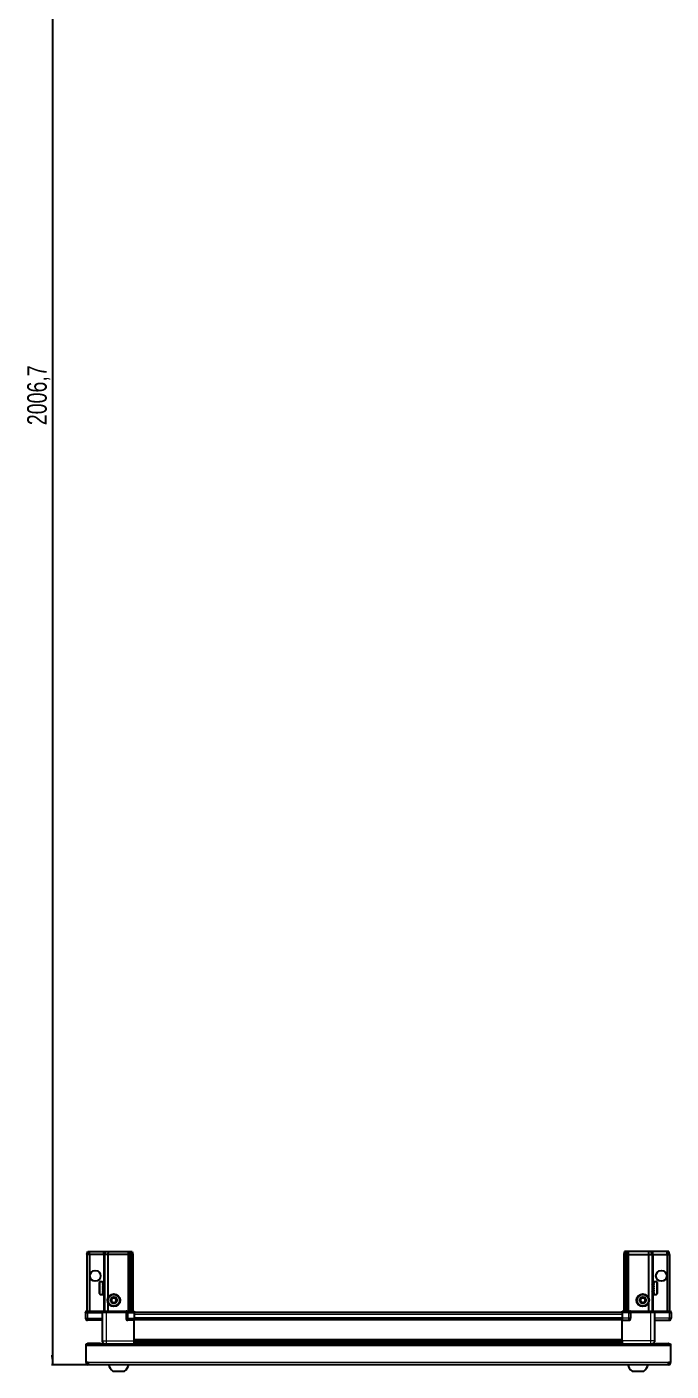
# Model space of a CAD drawing. Header units: millimetres. Extents: x 899 to 4539, y -893 to 1862.
# Drawn here: x 963 to 1623, y -893 to 484 of the extents above; entities that cross this region are included whole.
import ezdxf

# ---------------------------------------------------------------- set-up
doc = ezdxf.new("R2010")
doc.units = ezdxf.units.MM
doc.layers.add('FORMAT', color=7, linetype='Continuous')
doc.styles.add('SLDTEXTSTYLE0', font='TXT', dxfattribs={"width": 0.75})
doc.dimstyles.new('SLDDIMSTYLE0', dxfattribs={"dimtxt": 20, "dimasz": 10, "dimexe": 0, "dimexo": 0.0625, "dimgap": 5, "dimtad": 2, "dimdec": 1, "dimrnd": 1e-09, "dimzin": 12, "dimdsep": 46, "dimtxsty": 'SLDTEXTSTYLE0', "dimsah": 1, "dimcen": 0.09, "dimadec": 0, "dimazin": 3, "dimtfac": 1, "dimtofl": 0, "dimtmove": 0, "dimatfit": 3, "dimfxl": 0, "dimfrac": 2, "dimtolj": 1, "dimtzin": 12, "dimarcsym": 0})

# ---------------------------------------------------------------- blocks, each defined once
blk = doc.blocks.new('_D_8')
at = {"layer": 'FORMAT'}
for p, q in [((1108.5, 1119.8), (988.5, 1119.8)), ((989.5, 1119.8), (989.5, -886.9)), ((1026.1, -886.9), (988.5, -886.9))]:
    blk.add_line(p, q, dxfattribs=at)
for points in [[(989.5, 1119.8), (987.9, 1109.8), (991, 1109.8)], [(989.5, -886.9), (991, -876.9), (987.9, -876.9)]]:
    blk.add_solid(points, dxfattribs=at)
at = {"layer": 'FORMAT', "insert": (963.7, 75.9), "char_height": 20, "attachment_point": 1, "rotation": 90, "style": 'SLDTEXTSTYLE0'}
blk.add_mtext('2006,7', dxfattribs=at)

msp = doc.modelspace()

# ---------------------------------------------------------------- linework, layer by layer
at = {"color": 7, "linetype": 'Continuous', "lineweight": 25}
for p, q in [((1024.97, -773.86), (1025.77, -770.86)), ((1025.77, -770.86), (1027.63, -770.86)), ((1027.47, -773.86), (1027.63, -770.86)), ((1027.63, -770.86), (1041.97, -770.86)), ((1041.97, -770.86), (1043.77, -770.86)), ((1042.97, -773.86), (1043.77, -770.86)), ((1043.77, -770.86), (1046.8, -770.86)), ((1046.8, -770.86), (1046.47, -773.86)), ((1046.8, -770.86), (1066.97, -770.86)), ((1066.97, -770.86), (1068.77, -770.86)), ((1068.77, -770.86), (1067.97, -773.86)), ((1068.77, -770.86), (1069.51, -770.86)), ((1069.51, -770.86), (1068.97, -773.86)), ((1069.51, -770.86), (1070.02, -770.86)), ((1070.02, -770.86), (1070.47, -773.86)), ((1070.02, -770.86), (1071.17, -770.86)), ((1071.17, -770.86), (1071.97, -773.86)), ((1575.77, -770.86), (1574.97, -773.86)), ((1576.93, -770.86), (1575.77, -770.86)), ((1576.93, -770.86), (1576.47, -773.86)), ((1577.43, -770.86), (1576.93, -770.86)), ((1577.43, -770.86), (1577.97, -773.86)), ((1578.17, -770.86), (1577.43, -770.86)), ((1578.17, -770.86), (1578.97, -773.86)), ((1579.97, -770.86), (1578.17, -770.86)), ((1600.14, -770.86), (1579.97, -770.86)), ((1600.14, -770.86), (1600.47, -773.86)), ((1603.17, -770.86), (1600.14, -770.86)), ((1603.97, -773.86), (1603.17, -770.86)), ((1604.97, -770.86), (1603.17, -770.86)), ((1619.32, -770.86), (1604.97, -770.86)), ((1619.47, -773.86), (1619.32, -770.86)), ((1621.17, -770.86), (1619.32, -770.86)), ((1621.97, -773.86), (1621.17, -770.86)), ((1027.47, -773.86), (1024.97, -773.86)), ((1024.97, -773.86), (1024.97, -832.16)), ((1027.47, -773.86), (1027.47, -832.16)), ((1041.97, -773.86), (1027.47, -773.86)), ((1042.97, -773.86), (1041.97, -773.86)), ((1042.97, -773.86), (1042.97, -832.16)), ((1046.47, -773.86), (1042.97, -773.86)), ((1066.97, -773.86), (1046.47, -773.86)), ((1046.47, -773.86), (1046.47, -818.36)), ((1067.97, -773.86), (1066.97, -773.86)), ((1068.97, -773.86), (1067.97, -773.86)), ((1067.97, -773.86), (1067.97, -832.16)), ((1068.97, -773.86), (1068.97, -832.16)), ((1070.47, -773.86), (1068.97, -773.86)), ((1070.47, -773.86), (1070.47, -832.16)), ((1071.97, -773.86), (1070.47, -773.86)), ((1071.97, -773.86), (1071.97, -832.16)), ((1574.97, -773.86), (1576.47, -773.86)), ((1574.97, -773.86), (1574.97, -832.16)), ((1576.47, -773.86), (1577.97, -773.86)), ((1576.47, -773.86), (1576.47, -832.16)), ((1577.97, -773.86), (1577.97, -832.16)), ((1577.97, -773.86), (1578.97, -773.86)), ((1578.97, -773.86), (1578.97, -832.16)), ((1578.97, -773.86), (1579.97, -773.86)), ((1579.97, -773.86), (1600.47, -773.86)), ((1600.47, -773.86), (1600.47, -818.36)), ((1600.47, -773.86), (1603.97, -773.86)), ((1603.97, -773.86), (1603.97, -832.16)), ((1603.97, -773.86), (1604.97, -773.86)), ((1604.97, -773.86), (1619.47, -773.86)), ((1619.47, -773.86), (1621.97, -773.86)), ((1619.47, -773.86), (1619.47, -832.16)), ((1621.97, -773.86), (1621.97, -832.16)), ((1037.77, -814.06), (1037.77, -802.66)), ((1040.97, -801.86), (1038.57, -801.86)), ((1040.97, -801.86), (1040.97, -801.86)), ((1040.97, -801.86), (1041.47, -801.86)), ((1040.97, -802.05), (1041.47, -802.05)), ((1040.97, -802.05), (1040.97, -802.27)), ((1040.97, -802.27), (1041.47, -802.27)), ((1040.97, -802.84), (1041.47, -802.84)), ((1040.97, -802.84), (1040.97, -803.27)), ((1040.97, -803.27), (1041.47, -803.27)), ((1040.97, -804.18), (1041.47, -804.18)), ((1040.97, -804.18), (1040.97, -804.77)), ((1040.97, -804.77), (1041.47, -804.77)), ((1040.97, -805.92), (1041.47, -805.92)), ((1040.97, -805.92), (1040.97, -806.62)), ((1040.97, -806.62), (1041.47, -806.62)), ((1040.97, -807.9), (1041.47, -807.9)), ((1040.97, -807.9), (1040.97, -808.64)), ((1040.97, -808.05), (1041.47, -808.05)), ((1040.97, -808.55), (1041.47, -808.55)), ((1040.97, -808.64), (1041.47, -808.64)), ((1040.97, -809.93), (1041.47, -809.93)), ((1040.97, -809.93), (1040.97, -810.64)), ((1040.97, -810.64), (1041.47, -810.64)), ((1040.97, -811.8), (1041.47, -811.8)), ((1040.97, -811.8), (1040.97, -812.4)), ((1040.97, -812.4), (1041.47, -812.4)), ((1041.47, -802.05), (1041.47, -801.86)), ((1041.47, -802.27), (1041.47, -802.05)), ((1041.47, -802.84), (1041.47, -802.27)), ((1041.47, -803.27), (1041.47, -802.84)), ((1041.47, -804.18), (1041.47, -803.27)), ((1041.57, -803.96), (1041.47, -803.96)), ((1041.47, -804.77), (1041.47, -804.18)), ((1041.47, -805.92), (1041.47, -804.77)), ((1041.47, -806.62), (1041.47, -805.92)), ((1041.47, -807.9), (1041.47, -806.62)), ((1041.47, -808.05), (1041.47, -807.9)), ((1041.47, -808.64), (1041.47, -808.55)), ((1041.47, -809.93), (1041.47, -808.64)), ((1041.47, -810.64), (1041.47, -809.93)), ((1041.47, -811.8), (1041.47, -810.64)), ((1041.47, -812.4), (1041.47, -811.8)), ((1041.47, -813.34), (1041.47, -812.4)), ((1041.57, -812.76), (1041.57, -803.96)), ((1042.45, -805.05), (1041.97, -804.36)), ((1041.97, -812.36), (1041.97, -804.36)), ((1041.97, -812.36), (1042.45, -811.67)), ((1042.94, -804.36), (1042.45, -805.05)), ((1042.45, -811.67), (1042.45, -805.05)), ((1042.45, -811.67), (1042.94, -812.36)), ((1042.97, -804.36), (1042.94, -804.36)), ((1042.94, -812.36), (1042.94, -804.36)), ((1042.94, -812.36), (1042.97, -812.36)), ((1604, -804.36), (1603.97, -804.36)), ((1603.97, -812.36), (1604, -812.36)), ((1604.49, -805.05), (1604, -804.36)), ((1604, -804.36), (1604, -812.36)), ((1604, -812.36), (1604.49, -811.67)), ((1604.97, -804.36), (1604.49, -805.05)), ((1604.49, -805.05), (1604.49, -811.67)), ((1604.49, -811.67), (1604.97, -812.36)), ((1604.97, -804.36), (1604.97, -812.36)), ((1605.47, -803.96), (1605.37, -803.96)), ((1605.37, -803.96), (1605.37, -812.76)), ((1608.37, -801.86), (1605.47, -801.86)), ((1605.97, -801.86), (1605.47, -801.86)), ((1605.47, -801.86), (1605.47, -801.9)), ((1605.47, -801.9), (1605.47, -802.19)), ((1605.97, -801.9), (1605.47, -801.9)), ((1605.97, -802.19), (1605.47, -802.19)), ((1605.47, -802.19), (1605.47, -802.46)), ((1605.97, -802.46), (1605.47, -802.46)), ((1605.47, -802.46), (1605.47, -803.13)), ((1605.97, -803.13), (1605.47, -803.13)), ((1605.47, -803.13), (1605.47, -803.6)), ((1605.47, -803.6), (1605.47, -804.58)), ((1605.97, -803.6), (1605.47, -803.6)), ((1605.97, -804.58), (1605.47, -804.58)), ((1605.47, -804.58), (1605.47, -805.2)), ((1605.47, -805.2), (1605.47, -806.4)), ((1605.97, -805.2), (1605.47, -805.2)), ((1605.97, -806.4), (1605.47, -806.4)), ((1605.47, -806.4), (1605.47, -807.03)), ((1605.97, -807.03), (1605.47, -807.03)), ((1605.47, -807.11), (1605.47, -808.41)), ((1605.97, -807.11), (1605.47, -807.11)), ((1605.97, -808.41), (1605.47, -808.41)), ((1605.97, -808.89), (1605.47, -808.89)), ((1605.47, -808.89), (1605.47, -809.14)), ((1605.47, -809.14), (1605.47, -810.41)), ((1605.97, -809.14), (1605.47, -809.14)), ((1605.97, -810.41), (1605.47, -810.41)), ((1605.47, -810.41), (1605.47, -811.1)), ((1605.47, -811.1), (1605.47, -812.22)), ((1605.97, -811.1), (1605.47, -811.1)), ((1605.97, -812.22), (1605.47, -812.22)), ((1605.47, -812.22), (1605.47, -812.79)), ((1605.97, -801.9), (1605.97, -801.86)), ((1605.97, -802.46), (1605.97, -802.19)), ((1605.97, -803.6), (1605.97, -803.13)), ((1605.97, -805.2), (1605.97, -804.58)), ((1605.97, -807.11), (1605.97, -806.4)), ((1605.97, -809.14), (1605.97, -808.41)), ((1605.97, -811.1), (1605.97, -810.41)), ((1605.97, -812.79), (1605.97, -812.22)), ((1609.17, -802.66), (1609.17, -814.06)), ((1038.57, -814.86), (1040.97, -814.86)), ((1040.97, -813.34), (1041.47, -813.34)), ((1040.97, -813.34), (1040.97, -813.78)), ((1040.97, -813.78), (1041.47, -813.78)), ((1040.97, -814.38), (1041.47, -814.38)), ((1040.97, -814.38), (1040.97, -814.62)), ((1040.97, -814.62), (1041.47, -814.62)), ((1040.97, -814.84), (1041.47, -814.84)), ((1040.97, -814.84), (1040.97, -814.86)), ((1040.97, -814.85), (1041.47, -814.85)), ((1041.47, -812.76), (1041.57, -812.76)), ((1041.47, -813.78), (1041.47, -813.34)), ((1041.47, -814.38), (1041.47, -813.78)), ((1041.47, -814.62), (1041.47, -814.38)), ((1041.47, -814.84), (1041.47, -814.62)), ((1041.47, -814.85), (1041.47, -814.84)), ((1046.47, -823.36), (1046.47, -832.16)), ((1600.47, -823.36), (1600.47, -832.16)), ((1605.37, -812.76), (1605.47, -812.76)), ((1605.47, -812.79), (1605.47, -813.64)), ((1605.97, -812.79), (1605.47, -812.79)), ((1605.97, -813.64), (1605.47, -813.64)), ((1605.47, -813.64), (1605.47, -814.04)), ((1605.47, -814.04), (1605.47, -814.55)), ((1605.97, -814.04), (1605.47, -814.04)), ((1605.97, -814.55), (1605.47, -814.55)), ((1605.47, -814.55), (1605.47, -814.74)), ((1605.47, -814.74), (1605.47, -814.86)), ((1605.97, -814.74), (1605.47, -814.74)), ((1605.47, -814.86), (1608.37, -814.86)), ((1605.97, -814.04), (1605.97, -813.64)), ((1605.97, -814.74), (1605.97, -814.55)), ((1023.97, -832.16), (1023.47, -833.02)), ((1023.47, -833.36), (1023.47, -833.02)), ((1023.47, -833.36), (1025.47, -833.36)), ((1023.47, -833.36), (1023.47, -839.36)), ((1025.47, -832.16), (1023.97, -832.16)), ((1025.47, -832.16), (1040.27, -832.16)), ((1040.27, -833.36), (1025.47, -833.36)), ((1025.47, -833.36), (1040.27, -833.36)), ((1040.27, -832.16), (1040.47, -832.16)), ((1040.47, -833.36), (1040.27, -833.36)), ((1040.47, -833.36), (1040.47, -832.16)), ((1040.47, -832.16), (1044.47, -832.16)), ((1044.47, -833.36), (1040.47, -833.36)), ((1040.47, -833.36), (1040.47, -862.36)), ((1044.47, -832.16), (1064.77, -832.16)), ((1064.77, -833.36), (1044.47, -833.36)), ((1064.77, -832.16), (1064.97, -832.16)), ((1064.97, -833.36), (1064.77, -833.36)), ((1064.97, -833.36), (1064.97, -832.16)), ((1065.65, -832.16), (1064.97, -832.16)), ((1064.97, -833.36), (1066.97, -833.36)), ((1064.97, -833.36), (1064.97, -839.36)), ((1065.65, -832.16), (1073.47, -832.16)), ((1073.47, -833.02), (1066.97, -833.02)), ((1073.47, -833.36), (1066.97, -833.36)), ((1066.97, -833.36), (1073.47, -833.36)), ((1073.47, -832.16), (1073.47, -833.02)), ((1073.47, -833.02), (1073.47, -833.02)), ((1073.47, -833.36), (1073.47, -833.02)), ((1073.47, -833.36), (1073.47, -833.36)), ((1073.47, -833.36), (1073.47, -839.36)), ((1573.47, -833.51), (1073.47, -833.51)), ((1073.47, -839.36), (1073.47, -841.36)), ((1573.47, -832.16), (1581.29, -832.16)), ((1573.47, -833.02), (1573.47, -832.16)), ((1573.47, -833.36), (1573.47, -833.02)), ((1579.97, -833.02), (1573.47, -833.02)), ((1579.97, -833.36), (1573.47, -833.36)), ((1573.47, -833.36), (1573.47, -839.36)), ((1573.47, -839.36), (1573.47, -841.36)), ((1579.97, -833.36), (1581.97, -833.36)), ((1581.97, -833.36), (1579.97, -833.36)), ((1581.97, -832.16), (1581.29, -832.16)), ((1581.97, -833.36), (1581.97, -832.16)), ((1581.97, -832.16), (1582.17, -832.16)), ((1582.17, -833.36), (1581.97, -833.36)), ((1581.97, -833.36), (1581.97, -839.36)), ((1582.17, -832.16), (1602.47, -832.16)), ((1602.47, -833.36), (1582.17, -833.36)), ((1602.47, -832.16), (1606.47, -832.16)), ((1606.47, -833.36), (1602.47, -833.36)), ((1606.47, -833.36), (1606.47, -832.16)), ((1606.47, -832.16), (1606.67, -832.16)), ((1606.67, -833.36), (1606.47, -833.36)), ((1606.47, -833.36), (1606.47, -862.36)), ((1606.67, -832.16), (1621.47, -832.16)), ((1621.47, -833.36), (1606.67, -833.36)), ((1622.97, -832.16), (1621.47, -832.16)), ((1621.47, -833.36), (1623.47, -833.36)), ((1623.47, -833.02), (1622.97, -832.16)), ((1623.47, -833.02), (1622.97, -832.16)), ((1623.47, -833.36), (1623.47, -833.02)), ((1623.47, -833.36), (1623.47, -833.02)), ((1623.47, -833.36), (1623.47, -833.36)), ((1623.47, -833.36), (1623.47, -839.36)), ((1040.47, -841.36), (1025.47, -841.36)), ((1073.47, -841.36), (1066.97, -841.36)), ((1573.47, -840.71), (1073.47, -840.71)), ((1073.47, -862.36), (1073.47, -841.36)), ((1573.47, -841.36), (1579.97, -841.36)), ((1573.47, -862.36), (1573.47, -841.36)), ((1606.47, -841.36), (1621.47, -841.36)), ((1023.97, -867.46), (1023.97, -865.36)), ((1023.97, -865.36), (1622.97, -865.36)), ((1023.97, -884.76), (1023.97, -867.46)), ((1038.97, -865.26), (1026.07, -865.26)), ((1038.97, -865.26), (1038.97, -865.36)), ((1073.32, -865.36), (1073.32, -862.36)), ((1073.47, -863.38), (1573.47, -863.38)), ((1073.47, -863.42), (1573.47, -863.42)), ((1097.35, -865.21), (1073.47, -865.21)), ((1091.97, -865.36), (1091.97, -865.21)), ((1092.01, -865.36), (1092.01, -865.21)), ((1092.28, -865.36), (1092.28, -865.21)), ((1092.54, -865.36), (1092.54, -865.21)), ((1093.19, -865.36), (1093.19, -865.21)), ((1093.66, -865.36), (1093.66, -865.21)), ((1094.62, -865.36), (1094.62, -865.21)), ((1095.24, -865.36), (1095.24, -865.21)), ((1096.43, -865.36), (1096.43, -865.21)), ((1097.09, -865.36), (1097.09, -865.21)), ((1097.14, -865.36), (1097.14, -865.21)), ((1098.44, -865.21), (1097.35, -865.21)), ((1099.17, -865.21), (1098.44, -865.21)), ((1098.44, -865.36), (1098.44, -865.21)), ((1098.44, -865.21), (1098.44, -865.21)), ((1098.45, -865.36), (1098.45, -865.21)), ((1098.95, -865.36), (1098.95, -865.21)), ((1099.17, -865.36), (1099.17, -865.21)), ((1099.59, -865.21), (1099.17, -865.21)), ((1099.17, -865.21), (1099.17, -865.21)), ((1547.35, -865.21), (1099.59, -865.21)), ((1100.45, -865.36), (1100.45, -865.21)), ((1101.14, -865.36), (1101.14, -865.21)), ((1102.26, -865.36), (1102.26, -865.21)), ((1102.84, -865.36), (1102.84, -865.21)), ((1103.71, -865.36), (1103.71, -865.21)), ((1104.11, -865.36), (1104.11, -865.21)), ((1104.64, -865.36), (1104.64, -865.21)), ((1104.83, -865.36), (1104.83, -865.21)), ((1104.97, -865.36), (1104.97, -865.21)), ((1541.97, -865.36), (1541.97, -865.21)), ((1542.14, -865.36), (1542.14, -865.21)), ((1542.35, -865.36), (1542.35, -865.21)), ((1542.91, -865.36), (1542.91, -865.21)), ((1543.33, -865.36), (1543.33, -865.21)), ((1544.23, -865.36), (1544.23, -865.21)), ((1544.82, -865.36), (1544.82, -865.21)), ((1545.96, -865.36), (1545.96, -865.21)), ((1546.66, -865.36), (1546.66, -865.21)), ((1547.93, -865.21), (1547.35, -865.21)), ((1547.93, -865.36), (1547.93, -865.21)), ((1547.94, -865.21), (1547.93, -865.21)), ((1548.67, -865.21), (1547.94, -865.21)), ((1548.11, -865.36), (1548.11, -865.21)), ((1548.61, -865.36), (1548.61, -865.21)), ((1548.67, -865.36), (1548.67, -865.21)), ((1549.59, -865.21), (1548.67, -865.21)), ((1548.67, -865.21), (1548.67, -865.21)), ((1573.47, -865.21), (1549.59, -865.21)), ((1549.96, -865.36), (1549.96, -865.21)), ((1550.67, -865.36), (1550.67, -865.21)), ((1551.84, -865.36), (1551.84, -865.21)), ((1552.45, -865.36), (1552.45, -865.21)), ((1553.4, -865.36), (1553.4, -865.21)), ((1553.85, -865.36), (1553.85, -865.21)), ((1554.47, -865.36), (1554.47, -865.21)), ((1554.71, -865.36), (1554.71, -865.21)), ((1554.95, -865.36), (1554.95, -865.21)), ((1554.97, -865.36), (1554.97, -865.21)), ((1607.97, -865.26), (1620.87, -865.26)), ((1607.97, -865.26), (1607.97, -865.36)), ((1622.97, -865.36), (1622.97, -867.46)), ((1622.97, -867.46), (1622.97, -884.76)), ((1026.07, -884.76), (1023.97, -884.76)), ((1026.07, -884.76), (1026.07, -886.86)), ((1620.87, -886.86), (1026.07, -886.86)), ((1051.47, -893.46), (1063.47, -893.46)), ((1583.47, -893.46), (1595.47, -893.46)), ((1622.97, -884.76), (1620.87, -884.76)), ((1620.87, -886.86), (1620.87, -884.76))]:
    msp.add_line(p, q, dxfattribs=at)
at = {"color": 8, "linetype": 'Continuous', "lineweight": 18}
for p, q in [((1041.97, -773.86), (1041.97, -770.86)), ((1066.97, -770.86), (1066.97, -773.86)), ((1579.97, -770.86), (1579.97, -773.86)), ((1604.97, -773.86), (1604.97, -770.86)), ((1041.97, -773.86), (1041.97, -804.36)), ((1066.97, -773.86), (1066.97, -832.16)), ((1579.97, -773.86), (1579.97, -832.16)), ((1604.97, -773.86), (1604.97, -804.36)), ((1038.57, -814.86), (1038.57, -801.86)), ((1041.97, -812.36), (1041.97, -832.16)), ((1604.97, -812.36), (1604.97, -832.16)), ((1608.37, -801.86), (1608.37, -814.86)), ((1023.47, -839.36), (1025.47, -839.36)), ((1025.47, -833.36), (1025.47, -832.16)), ((1025.47, -833.36), (1025.47, -839.36)), ((1025.47, -839.36), (1040.47, -839.36)), ((1025.47, -841.36), (1025.47, -839.36)), ((1040.27, -833.36), (1040.27, -832.16)), ((1044.47, -833.36), (1044.47, -832.16)), ((1044.47, -833.36), (1044.47, -862.36)), ((1064.77, -833.36), (1064.77, -832.16)), ((1064.97, -839.36), (1066.97, -839.36)), ((1066.97, -833.36), (1066.97, -833.02)), ((1066.97, -833.36), (1066.97, -839.36)), ((1066.97, -839.36), (1073.47, -839.36)), ((1066.97, -839.36), (1066.97, -841.36)), ((1073.47, -833.36), (1073.47, -833.02)), ((1573.47, -835.51), (1073.47, -835.51)), ((1573.47, -838.71), (1073.47, -838.71)), ((1579.97, -839.36), (1573.47, -839.36)), ((1579.97, -833.36), (1579.97, -833.02)), ((1579.97, -833.36), (1579.97, -839.36)), ((1579.97, -839.36), (1579.97, -841.36)), ((1581.97, -839.36), (1579.97, -839.36)), ((1582.17, -832.16), (1582.17, -833.36)), ((1602.47, -833.36), (1602.47, -832.16)), ((1602.47, -833.36), (1602.47, -862.36)), ((1621.47, -839.36), (1606.47, -839.36)), ((1606.67, -832.16), (1606.67, -833.36)), ((1621.47, -833.36), (1621.47, -832.16)), ((1621.47, -833.36), (1621.47, -839.36)), ((1621.47, -841.36), (1621.47, -839.36)), ((1623.47, -839.36), (1621.47, -839.36)), ((1573.47, -841.36), (1073.47, -841.36)), ((1622.97, -867.46), (1023.97, -867.46)), ((1026.07, -865.36), (1026.07, -865.26)), ((1044.47, -862.36), (1073.47, -862.36)), ((1073.47, -860.76), (1573.47, -860.76)), ((1573.47, -862.17), (1073.47, -862.17)), ((1073.47, -864.62), (1573.47, -864.62)), ((1602.47, -862.36), (1573.47, -862.36)), ((1620.87, -865.36), (1620.87, -865.26)), ((1620.87, -884.76), (1026.07, -884.76))]:
    msp.add_line(p, q, dxfattribs=at)
at = {"color": 7, "linetype": 'Continuous', "lineweight": 25, "flags": 128}
for points in [[(1026.07, -865.26), (1025.66, -865.3), (1025.43, -865.36)], [(1621.51, -865.36), (1621.28, -865.3), (1620.87, -865.26)]]:
    msp.add_lwpolyline(points, dxfattribs=at)
at = {"color": 7, "linetype": 'Continuous', "lineweight": 25}
for centre, radius in [((1033.47, -795.86), 5.5), ((1613.47, -795.86), 5.5), ((1052.47, -820.86), 6.5), ((1052.47, -820.86), 3.46), ((1594.47, -820.86), 6.5), ((1594.47, -820.86), 3.46)]:
    msp.add_circle(centre, radius, dxfattribs=at)
at = {"color": 8, "linetype": 'Continuous', "lineweight": 18}
for centre in [(1052.47, -820.86), (1594.47, -820.86)]:
    msp.add_circle(centre, 5.7, dxfattribs=at)
at = {"color": 7, "linetype": 'Continuous', "lineweight": 25}
for centre, radius, start, end in [((1038.57, -802.66), 0.8, 90, 180), ((1041.97, -803.96), 0.4, 180, 270), ((1041.97, -812.76), 0.4, 90, 180), ((1604.97, -803.96), 0.4, 270, 0), ((1604.97, -812.76), 0.4, 360, 90), ((1608.37, -802.66), 0.8, 360, 90), ((1038.57, -814.06), 0.8, 180, 270), ((1052.47, -820.86), 2.5, 147.37605, 207.37605), ((1052.47, -820.86), 2.5, 207.37605, 267.37605), ((1052.47, -820.86), 2.5, 87.37605, 147.37605), ((1052.47, -820.86), 2.5, 267.37605, 327.37605), ((1052.47, -820.86), 2.5, 27.37605, 87.37605), ((1052.47, -820.86), 2.5, 327.37605, 27.37605), ((1594.47, -820.86), 2.5, 134.67671, 194.67671), ((1594.47, -820.86), 2.5, 194.67671, 254.67671), ((1594.47, -820.86), 2.5, 74.67671, 134.67671), ((1594.47, -820.86), 2.5, 254.67671, 314.67671), ((1594.47, -820.86), 2.5, 14.67671, 74.67671), ((1594.47, -820.86), 2.5, 314.67671, 14.67671), ((1608.37, -814.06), 0.8, 270, 0), ((1025.47, -839.36), 2, 180, 270), ((1066.97, -839.36), 2, 180, 270), ((1579.97, -839.36), 2, 270, 0), ((1621.47, -839.36), 2, 270, 0), ((1026.07, -884.76), 2.1, 180, 270), ((1026.07, -884.76), 0.6, 180, 270), ((1058.5, -883.83), 11.91, 194.70035, 233.8734), ((1056.45, -883.83), 11.91, 306.1266, 345.29965), ((1590.5, -883.83), 11.91, 194.70035, 233.8734), ((1588.45, -883.83), 11.91, 306.1266, 345.29965), ((1620.87, -884.76), 2.1, 270, 0), ((1620.87, -884.76), 0.6, 270, 0)]:
    msp.add_arc(centre, radius, start, end, dxfattribs=at)
for centre, start_param, end_param in [((1066.97, -829.56), 2.4188584, 3.1415927), ((1579.97, -829.56), 3.1415927, 3.8643269)]:
    msp.add_ellipse(centre, major_axis=(0, 3.46), ratio=0.5773503, start_param=start_param, end_param=end_param, dxfattribs=at)
for points, knots in [([(1049.59, -820.72), (1049.86, -820.29), (1050.39, -819.48), (1050.9, -818.67), (1051.14, -818.29)], [0, 0, 0, 0, 0.5346859, 1, 1, 1, 1]), ([(1050.91, -823.29), (1050.86, -823.18), (1050.58, -822.65), (1050.12, -821.76), (1049.75, -821.03), (1049.59, -820.72)], [0, 0, 0, 0, 0.1331247, 0.6370994, 1, 1, 1, 1]), ([(1053.8, -823.42), (1053.28, -823.4), (1052.32, -823.35), (1051.36, -823.31), (1050.91, -823.29)], [0, 0, 0, 0, 0.53468586, 1, 1, 1, 1]), ([(1051.14, -818.29), (1051.66, -818.32), (1052.62, -818.36), (1053.58, -818.41), (1054.03, -818.43)], [0, 0, 0, 0, 0.5346859, 1, 1, 1, 1]), ([(1055.35, -820.99), (1055.08, -821.42), (1054.56, -822.24), (1054.04, -823.04), (1053.8, -823.42)], [0, 0, 0, 0, 0.5346859, 1, 1, 1, 1]), ([(1054.03, -818.43), (1054.19, -818.73), (1054.56, -819.46), (1055.02, -820.35), (1055.3, -820.88), (1055.35, -820.99)], [0, 0, 0, 0, 0.3629006, 0.8668753, 1, 1, 1, 1]), ([(1591.69, -820.09), (1592.05, -819.73), (1592.74, -819.05), (1593.42, -818.38), (1593.74, -818.06)], [0, 0, 0, 0, 0.5346859, 1, 1, 1, 1]), ([(1592.42, -822.89), (1592.33, -822.55), (1592.12, -821.76), (1591.87, -820.79), (1591.72, -820.22), (1591.69, -820.09)], [0, 0, 0, 0, 0.36290056, 0.86687533, 1, 1, 1, 1]), ([(1595.2, -823.65), (1594.7, -823.51), (1593.77, -823.26), (1592.85, -823), (1592.42, -822.89)], [0, 0, 0, 0, 0.5346859, 1, 1, 1, 1]), ([(1593.74, -818.06), (1594.24, -818.2), (1595.17, -818.46), (1596.09, -818.71), (1596.52, -818.83)], [0, 0, 0, 0, 0.5346859, 1, 1, 1, 1]), ([(1597.25, -821.62), (1596.89, -821.98), (1596.2, -822.66), (1595.52, -823.34), (1595.2, -823.65)], [0, 0, 0, 0, 0.5346859, 1, 1, 1, 1]), ([(1596.52, -818.83), (1596.56, -818.95), (1596.71, -819.53), (1596.96, -820.49), (1597.17, -821.29), (1597.25, -821.62)], [0, 0, 0, 0, 0.1331247, 0.6370994, 1, 1, 1, 1]), ([(1040.47, -862.36), (1040.52, -862.8), (1040.59, -863.47), (1041.02, -864.29), (1041.48, -864.84), (1041.88, -865.2), (1042.15, -865.33), (1042.19, -865.36)], [0, 0, 0, 0, 0.3630185, 0.5584377, 0.7580039, 0.9575702, 1, 1, 1, 1]), ([(1073.47, -862.36), (1073.47, -862.75), (1073.47, -863.54), (1073.47, -864.56), (1073.47, -865.19), (1073.47, -865.35), (1073.47, -865.36)], [0, 0, 0, 0, 0.3255201, 0.6510403, 0.9765604, 1, 1, 1, 1]), ([(1573.47, -862.36), (1573.47, -862.75), (1573.47, -863.54), (1573.47, -864.56), (1573.47, -865.19), (1573.47, -865.35), (1573.47, -865.36)], [0, 0, 0, 0, 0.3255201, 0.6510403, 0.9765604, 1, 1, 1, 1]), ([(1606.47, -862.36), (1606.42, -862.8), (1606.35, -863.47), (1605.92, -864.29), (1605.46, -864.84), (1605.06, -865.2), (1604.8, -865.33), (1604.75, -865.36)], [0, 0, 0, 0, 0.3630185, 0.5584377, 0.7580039, 0.9575702, 1, 1, 1, 1])]:
    msp.add_open_spline(points, degree=3, knots=knots, dxfattribs=at)
at = {"color": 8, "linetype": 'Continuous', "lineweight": 18}
for points in [[(1040.47, -862.36), (1040.53, -862.36), (1040.65, -862.36), (1041.58, -862.36), (1042.9, -862.36), (1043.95, -862.36), (1044.47, -862.36)], [(1606.47, -862.36), (1606.41, -862.36), (1606.29, -862.36), (1605.37, -862.36), (1604.04, -862.36), (1602.99, -862.36), (1602.47, -862.36)]]:
    msp.add_open_spline(points, degree=3, dxfattribs=at)
for points, knots in [([(1044.47, -862.36), (1044.47, -862.8), (1044.47, -863.47), (1044.47, -864.29), (1044.47, -864.84), (1044.47, -865.2), (1044.47, -865.33), (1044.47, -865.36)], [0, 0, 0, 0, 0.3630185, 0.5584377, 0.7580039, 0.9575702, 1, 1, 1, 1]), ([(1602.47, -862.36), (1602.47, -862.8), (1602.47, -863.47), (1602.47, -864.29), (1602.47, -864.84), (1602.47, -865.2), (1602.47, -865.33), (1602.47, -865.36)], [0, 0, 0, 0, 0.36301846, 0.55843766, 0.75800394, 0.95757021, 1, 1, 1, 1])]:
    msp.add_open_spline(points, degree=3, knots=knots, dxfattribs=at)

# ---------------------------------------------------------------- dimensions: what is measured, and where the dimension line sits
at = {"layer": 'FORMAT'}
dim = msp.add_linear_dim(base=(989.47, -886.86), p1=(1108.47, 1119.84), p2=(1026.07, -886.86), angle=90, dimstyle='SLDDIMSTYLE0', dxfattribs=at)
dim.commit()
dim.dimension.update_dxf_attribs({"geometry": '_D_8', "text_midpoint": (989.47, 116.49), "dimtype": 160})

doc.saveas('drawing.dxf')
